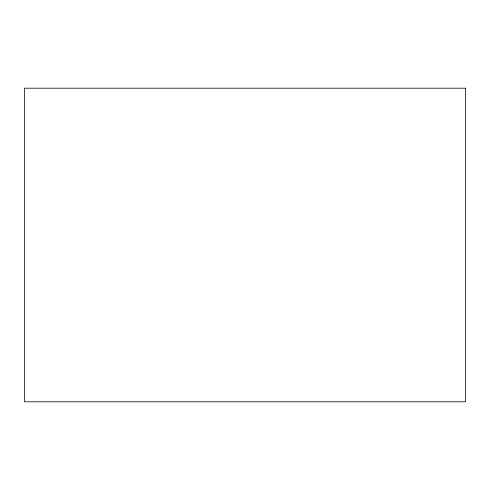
<?xml version="1.0" encoding="UTF-8"?>
<svg xmlns="http://www.w3.org/2000/svg" width="490" height="490" viewBox="0 0 490 490"><rect width="100%" height="100%" fill="white"/><g stroke="black" fill="none" stroke-linecap="round" stroke-linejoin="round"><path stroke-width="0.73" d="M465.5 88.2L24.5 88.2L24.5 401.8L465.5 401.8L465.5 88.2"/></g></svg>
